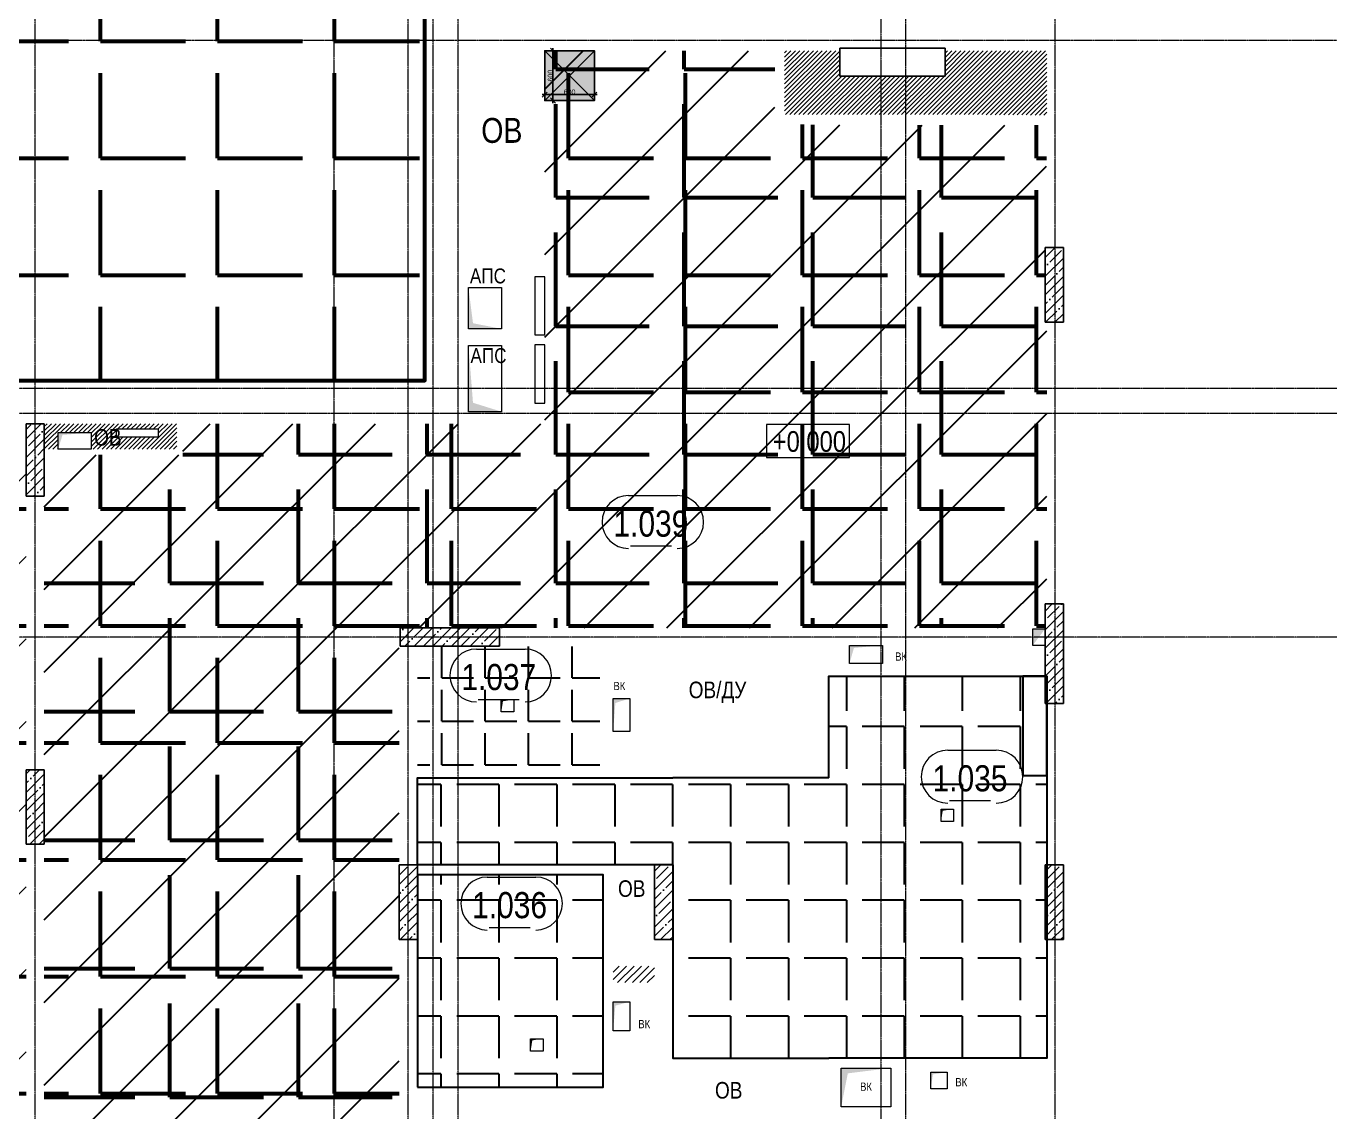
# Model space of a CAD drawing. Header units: millimetres. Extents: x -65509 to 912790, y 446 to 713294.
# Drawn here: x 7570 to 23295, y 46341 to 59445 of the extents above; entities that cross this region are included whole.
import ezdxf
from ezdxf.enums import TextEntityAlignment as Align

# ---------------------------------------------------------------- set-up
doc = ezdxf.new("R2010")
doc.units = ezdxf.units.MM
doc.linetypes.add('CENTER2', pattern=[28.575, 19.05, -3.175, 3.175, -3.175])
doc.linetypes.add('HIDDEN2', pattern=[4.7625, 3.175, -1.5875])
doc.layers.get('Defpoints').update_dxf_attribs({"color": 250})
doc.layers.add('1.1) Нал. пол 1 вып. классы в 1 блоке', color=5, linetype='Continuous')
doc.layers.add('7.2) ГИдрообзЭОМ СС', color=6, linetype='Continuous')
for name, color, linetype, lineweight in [('7.5) Плитка Тип 7.2                6 вып', 220, 'Continuous', 60), ('7.5) Плитка Тип 8.1 8.2 8.3     6 вып', 160, 'Continuous', 60), ('8.1) Нал. пол 8 вып.', 190, 'Continuous', 30), ('8.2) Линолеум 8 вып', 90, 'Continuous', 60), ('9.1) Линолеум 9  9.2 Инв', 3, 'Continuous', 60), ('_Оборудование СС', 250, 'Continuous', 25), ('АР1_6_потом', 250, 'Continuous', 25), ('АР_Area', 250, 'Continuous', 5), ('АР_Колонны', 250, 'Continuous', 30), ('АР_Отметка', 250, 'Continuous', 13), ('АР_Стены ЖБ', 250, 'Continuous', 35), ('АР_Стены кирпич', 250, 'Continuous', 20), ('АР_Штриховка', 250, 'Continuous', 0), ('ВК_Шахты', 250, 'Continuous', 9), ('ОВ_коллекторы', 250, 'Continuous', 25), ('ОВ_Отопление', 250, 'Continuous', 5), ('ОВ_Шахты', 250, 'Continuous', 5), ('РД_Оси_100', 250, 'Continuous', 0), ('СС_Отверстия', 250, 'Continuous', 9)]:
    doc.layers.add(name, color=color, linetype=linetype, lineweight=lineweight)
doc.styles.add('Arial0', font='arial.ttf')
doc.styles.add('Arial_Narrow_08', font='ARIALN.TTF', dxfattribs={"width": 0.8})
doc.styles.add('ISOCPEUR_I_4', font='isocpeui.ttf', dxfattribs={"width": 0.9, "height": 350})
doc.styles.add('style1', font='ARIALN.TTF')
doc.dimstyles.new('ISOCPEUR_2_0_Черный_1', dxfattribs={"dimscale": 304.8, "dimtxt": 199.196235, "dimasz": 0.328084, "dimexe": 0.164042, "dimexo": 0.328084, "dimgap": 0, "dimtad": 1, "dimdec": 0, "dimrnd": 5, "dimzin": 0, "dimdsep": 46, "dimtxsty": 'ISOCPEUR_I_4', "dimblk1": 'OBLIQUE', "dimblk2": 'OBLIQUE', "dimsah": 1, "dimcen": 0.09, "dimdle": 0.328084, "dimazin": 0, "dimtfac": 1, "dimtdec": 4, "dimtix": 1, "dimtmove": 0, "dimatfit": 3, "dimfxl": 1, "dimtvp": 1, "dimtolj": 1, "dimtzin": 0, "dimarcsym": 2})
pattern_1 = [(45, (-120, -9128.87), (-112.2532, 112.2532), []), (45, (-7.75, -9128.87), (-112.2532, 112.2532), [198.4375, -39.6875, 0, -39.6875])]
pattern_2 = [(180, (0, 0), (-9e-14, -698.5), [508, -190.5]), (270, (0, 0), (698.5, -1e-13), [508, -190.5])]
pattern_3 = [(0, (0, 0), (0, 1550.67), [1127.76, -422.91]), (90, (0, 0), (-1550.67, 9e-14), [1127.76, -422.91])]
pattern_4 = [(0, (0, 0), (0, 1410.97), [1026.16, -384.81]), (90, (0, 0), (-1410.97, 9e-14), [1026.16, -384.81])]

# ---------------------------------------------------------------- blocks, each defined once
blk = doc.blocks.new('Отметка_план')
at = {"color": 7}
blk.add_lwpolyline([(0, 0), (10, 0), (10, 4), (0, 4)], close=True, dxfattribs=at)
at = {"style": 'Arial_Narrow_08', "width": 0.8}
blk.add_attdef('OTMG', text='', height=2.5, dxfattribs=at).set_placement((9.06, 0.7), align=Align.RIGHT)
blk = doc.blocks.new('otv')
at = {"linetype": 'Continuous'}
blk.add_lwpolyline([(0, -1), (0, 0), (1, 0), (1, -1)], close=True, dxfattribs=at)
blk.add_solid([(0, -1), (0, 0), (0.135, -0.137), (1, 0)], dxfattribs=at)
blk = doc.blocks.new('otv_в_стене')
at = {"linetype": 'Continuous'}
blk.add_lwpolyline([(0, -1), (0, 0), (1, 0), (1, -1)], close=True, dxfattribs=at)
blk.add_solid([(0, -1), (0, 0), (0.5, -0.5), (1, 0)], dxfattribs=at)
blk = doc.blocks.new('*U23')
at = {"ltscale": 100, "true_color": 0xffffff}
h = blk.add_hatch(color=7, dxfattribs=at)
h.paths.add_polyline_path([(-300, 300), (-300, -300), (0, 0)])
h.paths.add_polyline_path([(0, 0), (300, 300), (-300, 300)])
h.paths.add_polyline_path([(300, 300), (0, 0), (300, -300)])
h.paths.add_polyline_path([(300, -300), (0, 0), (-300, -300)])
at = {"ltscale": 100}
blk.add_lwpolyline([(-300, 300), (300, 300), (300, -300), (-300, -300), (-300, 300), (300, -300), (300, 300), (-300, -300)], dxfattribs=at)
blk = doc.blocks.new('_Oblique')
at = {"color": 0, "linetype": 'ByBlock', "lineweight": -2}
blk.add_line((-0.5, -0.5), (0.5, 0.5), dxfattribs=at)
blk = doc.blocks.new('*D25')
at = {"layer": '_Оборудование СС', "color": 0, "lineweight": -2, "transparency": 16777216}
for p, q in [((-230953, 47389), (-231614, 47389)), ((-231584, 47360), (-231584, 47359)), ((-230984, 47461), (-230984, 47359))]:
    blk.add_line(p, q, dxfattribs=at)
at = {"layer": 'Defpoints', "color": 0, "transparency": 16777216}
for p in [(-230984, 47522), (-231584, 47421), (-231584, 47389)]:
    blk.add_point(p, dxfattribs=at)
at = {"layer": '_Оборудование СС', "color": 0, "lineweight": -2, "transparency": 16777216, "xscale": 60.96000000000001, "yscale": 60.96000000000001, "zscale": 60.96000000000001, "rotation": 180}
blk.add_blockref('_Oblique', (-231584, 47389), dxfattribs=at)
at = {"layer": '_Оборудование СС', "color": 0, "lineweight": -2, "transparency": 16777216, "xscale": 60.96000000000001, "yscale": 60.96000000000001, "zscale": 60.96000000000001}
blk.add_blockref('_Oblique', (-230984, 47389), dxfattribs=at)
at = {"layer": '_Оборудование СС', "color": 0, "transparency": 16777216, "insert": (-231284, 47420), "char_height": 61, "attachment_point": 5, "style": 'Arial0'}
blk.add_mtext('\\A1;600', dxfattribs=at)
blk = doc.blocks.new('*D26')
at = {"layer": '_Оборудование СС', "color": 0, "lineweight": -2, "transparency": 16777216}
for p, q in [((-231485, 47948), (-231485, 47287)), ((-231480, 47918), (-231454, 47918)), ((-231523, 47318), (-231454, 47318))]:
    blk.add_line(p, q, dxfattribs=at)
at = {"layer": 'Defpoints', "color": 0, "transparency": 16777216}
for p in [(-231541, 47918), (-231584, 47318), (-231485, 47318)]:
    blk.add_point(p, dxfattribs=at)
at = {"layer": '_Оборудование СС', "color": 0, "lineweight": -2, "transparency": 16777216, "xscale": 60.96000000000001, "yscale": 60.96000000000001, "zscale": 60.96000000000001}
for p, rotation in [((-231485, 47918), 90), ((-231485, 47318), 270)]:
    blk.add_blockref('_Oblique', p, dxfattribs=dict(at, rotation=rotation))
at = {"layer": '_Оборудование СС', "color": 0, "transparency": 16777216, "insert": (-231516, 47618), "char_height": 61, "attachment_point": 5, "rotation": 90, "style": 'Arial0'}
blk.add_mtext('\\A1;600', dxfattribs=at)
blk = doc.blocks.new('оси_рен')
at = {"layer": 'РД_Оси_100', "color": 251, "linetype": 'CENTER2', "true_color": 0x636466}
for p, q in [((1215752.916, 135558.25), (1215752.916, 223268.25)), ((1225207.916, 183613.25), (1189697.958, 183613.25))]:
    blk.add_line(p, q, dxfattribs=at)
for points in [[(1203452.916, 135558.25), (1203452.916, 223268.25)], [(1207052.916, 223268.25), (1207052.916, 135558.25)], [(1207952.916, 135558.25), (1207952.916, 223268.25)], [(1208252.916, 135558.25), (1208252.916, 223268.25)], [(1208552.916, 135558.25), (1208552.916, 223268.25)], [(1213652.916, 223268.25), (1213652.916, 135558.25)], [(1213952.916, 135558.25), (1213952.916, 223268.25)], [(1241712.916, 190813.25), (1190197.958, 190813.25), (1189697.958, 190663.25)], [(1225207.916, 186613.25), (1190197.958, 186613.25), (1189697.958, 186763.25)], [(1225207.916, 186313.25), (1190197.958, 186313.25), (1189697.958, 186163.25)]]:
    blk.add_lwpolyline(points, dxfattribs=at)
blk = doc.blocks.new('MOK-МаркаПом_овал_ареал')
for p, q in [((-2.99, 3.76), (3.52, 3.76)), ((-2.75, -3), (2.75, -3))]:
    blk.add_line(p, q)
for centre, radius, start, end in [((-2.99, 0.21), 3.55, 90, 270), ((3.52, 0.21), 3.55, 270, 90), ((-7.41, 0), 7.16, 0, 0.001)]:
    blk.add_arc(centre, radius, start, end)
at = {"color": 0, "style": 'style1'}
blk.add_attdef('АР-ПОМЕЩЕНИЕ:НОМЕР', text='', height=3, dxfattribs=at).set_placement((0.26, 0), align=Align.MIDDLE)
blk = doc.blocks.new('0589ш')
at = {"layer": '_Оборудование СС', "color": 5}
blk.add_blockref('*U23', (-231283.8, 47617.8), dxfattribs=at)
dim = blk.add_linear_dim(base=(-231484.8, 47317.8), p1=(-231540.7, 47917.8), p2=(-231583.8, 47317.8), angle=90, dimstyle='ISOCPEUR_2_0_Черный_1', override={"dimtxt": 0.2, "dimasz": 0.2, "dimexe": 0.1, "dimexo": 0.2, "dimpost": '<>', "dimtxsty": 'Arial0', "dimdle": 0.1, "dimfxl": 6000}, dxfattribs=at)
dim.commit()
dim.dimension.update_dxf_attribs({"geometry": '*D26', "text_midpoint": (-231516, 47617.8)})
dim = blk.add_linear_dim(base=(-231583.8, 47389.2), p1=(-230983.8, 47521.5), p2=(-231583.8, 47420.6), dimstyle='ISOCPEUR_2_0_Черный_1', override={"dimtxt": 0.2, "dimasz": 0.2, "dimexe": 0.1, "dimexo": 0.2, "dimpost": '<>', "dimtxsty": 'Arial0', "dimdle": 0.1, "dimfxl": 6000}, dxfattribs=at)
dim.commit()
dim.dimension.update_dxf_attribs({"geometry": '*D25', "text_midpoint": (-231283.8, 47420.3)})

msp = doc.modelspace()

# ---------------------------------------------------------------- hatches: boundary and pattern name
at = {"layer": '1.1) Нал. пол 1 вып. классы в 1 блоке'}
h = msp.add_hatch(dxfattribs=at)
h.set_pattern_fill('ANSI31', color=256, scale=222)
h.set_pattern_definition([(45, (-1580685.86, 128462.9), (-498.4042, 498.4042), [])])
h.paths.add_polyline_path([(7570, 49571.13), (7570, 50471.13), (7570, 50871.13), (7570, 53771.13), (7570, 54276.13), (7349.738, 54276.13), (7349.738, 54646.13), (0, 54646.13), (0, 53771.13), (-20, 52571.13), (-20, 51671.13), (-20, 50471.13), (0, 50471.13), (0, 49571.13), (-20, 46271.13), (-20, 46071.13), (0, 46071.13), (0, 44871.13), (-20, 44471.13), (-20, 43271.13), (-20, 42371.13), (-20, 41171.13), (0, 41171.13), (0, 40271.13), (-20, 36971.13), (-20, 36771.13), (0, 36771.13), (0, 36271.13), (150, 36271.13), (7570, 36271.13), (7570, 36771.13), (7570, 40271.13), (7570, 41171.13), (7570, 41668.377), (7570, 44625.911), (7350, 44625.911), (7350, 45476.13), (7570, 45476.13), (7570, 46071.13)])
at = {"layer": '7.2) ГИдрообзЭОМ СС'}
h = msp.add_hatch(dxfattribs=at)
h.set_pattern_fill('ANSI31', color=256, scale=12)
h.paths.add_polyline_path([(17880, 58841.542), (17385.577, 58841.542), (17385.577, 59146.13), (16718.382, 59146.13), (16718.382, 58377.841), (17880, 58377.841)])
h.paths.add_polyline_path([(18180, 58841.542), (17880, 58841.542), (17880, 58377.841), (18180, 58377.841)])
h.paths.add_polyline_path([(19880, 59146.13), (18652.732, 59146.13), (18652.732, 58841.542), (18180, 58841.542), (18180, 58377.841), (18798.382, 58377.841), (19880, 58370.175)])
h.paths.add_polyline_path([(9390, 54646.13), (7790, 54646.13), (7790, 54339.197), (7955.666, 54339.197), (7955.666, 54539.197), (8355.666, 54539.197), (8355.666, 54339.197), (9390, 54339.197)])
h.paths.add_polyline_path([(8661.965, 54583.661), (9161.965, 54583.661), (9161.965, 54483.661), (8661.965, 54483.661)], flags=16)
h.paths.add_polyline_path([(8212.281, 30864.002), (8112.281, 30864.002), (8112.281, 31664.002), (7790, 31664.002), (7790, 30971.13), (7790, 30391.13), (8212.281, 30391.13)])
h.paths.add_polyline_path([(11670, 28851.13), (12070, 28851.13), (12070, 28871.13), (12070, 28931.13), (11270.001, 28931.131), (11270.001, 28701.13), (11270, 28001.13), (11270, 27871.13), (12070, 27871.129), (12070, 28051.13), (11670, 28051.13)])
at = {"layer": '7.5) Плитка Тип 7.2                6 вып', "lineweight": 30}
h = msp.add_hatch(dxfattribs=at)
h.set_pattern_fill('ANGLE', color=256, scale=100, angle=180)
h.set_pattern_definition(pattern_2)
h.paths.add_polyline_path([(19880, 50401.13), (19592.5, 50401.13), (19592.5, 51601.13), (17250, 51601.13), (17250, 50371.13), (15370, 50371.13), (12290, 50371.13), (12290, 49321.13), (15370, 49321.13), (15370, 46991.13), (17250, 46991.13), (19880, 46991.13)])
h = msp.add_hatch(dxfattribs=at)
h.set_pattern_fill('ANGLE', color=256, scale=100, angle=180)
h.set_pattern_definition(pattern_2)
h.paths.add_polyline_path([(14530, 49201.13), (12290, 49201.13), (12290, 46641.13), (14530, 46641.13)])
at = {"layer": '7.5) Плитка Тип 8.1 8.2 8.3     6 вып', "lineweight": 30}
h = msp.add_hatch(dxfattribs=at)
h.set_pattern_fill('ANGLE', color=5, scale=75)
h.set_pattern_definition([(0, (10, -316181.94), (0, 523.875), [381, -142.875]), (90, (10, -316181.94), (-523.875, 3e-14), [381, -142.875])])
h.paths.add_polyline_path([(12290, 50498.669), (14490, 50498.669), (14490, 51958.669), (12290, 51958.669)])
at = {"layer": '8.1) Нал. пол 8 вып.'}
h = msp.add_hatch(dxfattribs=at)
h.set_pattern_fill('ANSI31', color=256, scale=222)
h.paths.add_polyline_path([(12070, 50341.13), (12070, 50641.13), (12070, 51591.13), (12070, 51961.13), (12080, 52181.13), (13280, 52181.13), (19860, 52181.13), (19860, 52471.13), (19880, 52571.13), (19880, 55871.13), (19860, 55871.13), (19860, 56771.13), (19880, 57971.13), (19880, 58250.141), (17684.75, 58250.141), (16598.382, 58257.841), (16598.382, 59146.13), (16200, 59146.13), (14200, 59146.13), (14155, 59146.13), (13825, 59146.13), (13825, 56417.13), (13825, 55717.13), (13825, 55596.13), (13825, 54896.13), (13825, 54646.13), (12905, 54646.13), (10614.302, 54646.13), (9514.302, 54646.13), (9460, 54646.13), (9460, 54269.197), (7790, 54269.197), (7790, 53771.13), (7790, 50871.13), (7790, 50446.13), (7790, 49571.13), (7790, 46071.13), (7790, 44871.13), (7790, 44571.13), (7790, 41671.13), (7790, 41171.13), (7790, 40271.13), (7790, 36771.13), (7790, 35571.13), (7790, 35271.13), (7790, 32371.13), (7790, 31871.13), (7790, 31764.002), (8312.281, 31764.002), (8312.281, 30391.105), (8310, 29771.13), (8850, 29771.13), (10850, 29771.13), (10863.692, 29771.13), (11550, 29771.13), (11550, 30391.13), (12070, 30391.13), (12070, 31071.13), (12070, 32871.13), (12070, 33171.13), (12070, 34371.13), (12070, 34671.13), (12070, 37571.13), (12070, 38171.13), (12070, 39071.13), (12070, 39711.13), (11680, 39711.13), (11680, 39711.13), (11560, 39711.13), (11560, 39831.13), (11560, 39910.988), (11560, 40610.988), (11560, 40801.13), (11560, 40860.988), (11560, 41560.988), (11560, 41771.13), (11560, 41810.988), (11560, 42510.988), (11560, 42741.13), (12070, 42741.13), (12070, 43521.13), (12070, 44471.13), (12070, 45071.13), (12070, 46021.13), (12070, 47321.13), (12070, 48421.13), (12070, 49321.13), (12070, 49391.13)])
at = {"layer": '8.2) Линолеум 8 вып'}
h = msp.add_hatch(dxfattribs=at)
h.set_pattern_fill('ANGLE', color=256, scale=222)
h.set_pattern_definition(pattern_3)
h.paths.add_polyline_path([(12070, 50341.13), (12070, 50641.13), (12070, 51591.13), (12070, 51961.13), (12080, 52181.13), (13280, 52181.13), (19860, 52181.13), (19860, 52471.13), (19880, 52571.13), (19880, 55871.13), (19860, 55871.13), (19860, 56771.13), (19880, 57971.13), (19880, 58250.141), (17684.75, 58250.141), (16598.382, 58257.841), (16598.382, 59146.13), (16200, 59146.13), (14200, 59146.13), (14155, 59146.13), (13825, 59146.13), (13825, 56417.13), (13825, 55717.13), (13825, 55596.13), (13825, 54896.13), (13825, 54646.13), (12905, 54646.13), (10614.302, 54646.13), (9514.302, 54646.13), (9460, 54646.13), (9460, 54269.197), (7790, 54269.197), (7790, 53771.13), (7790, 50871.13), (7790, 50446.13), (7790, 49571.13), (7790, 46071.13), (7790, 44871.13), (7790, 44571.13), (7790, 41671.13), (7790, 41171.13), (7790, 40271.13), (7790, 36771.13), (7790, 35571.13), (7790, 35271.13), (7790, 32371.13), (7790, 31871.13), (7790, 31764.002), (8312.281, 31764.002), (8312.281, 30391.105), (8310, 29771.13), (8850, 29771.13), (10850, 29771.13), (10863.692, 29771.13), (11550, 29771.13), (11550, 30391.13), (12070, 30391.13), (12070, 31071.13), (12070, 32871.13), (12070, 33171.13), (12070, 34371.13), (12070, 34671.13), (12070, 37571.13), (12070, 38171.13), (12070, 39071.13), (12070, 39711.13), (11680, 39711.13), (11680, 39711.13), (11560, 39711.13), (11560, 39831.13), (11560, 39910.988), (11560, 40610.988), (11560, 40801.13), (11560, 40860.988), (11560, 41560.988), (11560, 41771.13), (11560, 41810.988), (11560, 42510.988), (11560, 42741.13), (12070, 42741.13), (12070, 43521.13), (12070, 44471.13), (12070, 45071.13), (12070, 46021.13), (12070, 47321.13), (12070, 48421.13), (12070, 49321.13), (12070, 49391.13)])
h = msp.add_hatch(dxfattribs=at)
h.set_pattern_fill('ANGLE', color=256, scale=222)
h.set_pattern_definition(pattern_3)
h.paths.add_polyline_path([(7570, 49571.13), (7570, 50471.13), (7570, 50871.13), (7570, 53771.13), (7570, 54276.13), (7349.738, 54276.13), (7349.738, 54646.13), (0, 54646.13), (0, 53771.13), (-20, 52571.13), (-20, 51671.13), (-20, 50471.13), (0, 50471.13), (0, 49571.13), (-20, 46271.13), (-20, 46071.13), (0, 46071.13), (0, 44871.13), (-20, 44471.13), (-20, 43271.13), (-20, 42371.13), (-20, 41171.13), (0, 41171.13), (0, 40271.13), (-20, 36971.13), (-20, 36771.13), (0, 36771.13), (0, 36271.13), (150, 36271.13), (7570, 36271.13), (7570, 36771.13), (7570, 40271.13), (7570, 41171.13), (7570, 41668.377), (7570, 44625.911), (7350, 44625.911), (7350, 45476.13), (7570, 45476.13), (7570, 46071.13)])
at = {"layer": '9.1) Линолеум 9  9.2 Инв'}
h = msp.add_hatch(dxfattribs=at)
h.set_pattern_fill('ANGLE', color=256, scale=202)
h.set_pattern_definition(pattern_4)
h.paths.add_polyline_path([(12380, 72871.13), (12280, 72871.13), (12280, 72951.13), (11530, 72951.13), (10430, 72951.13), (9480, 72951.13), (6380, 72951.13), (6380, 72871.13), (5980, 72871.13), (5980, 72951.13), (280, 72951.13), (280, 72821.13), (-20, 72821.13), (-20, 67321.13), (280, 67321.13), (280, 66821.13), (-20, 66821.13), (-20, 61321.13), (280, 61321.13), (280, 60821.13), (-20, 60821.13), (-20, 55166.13), (12380, 55166.13), (12380, 60871.13), (12280, 60871.13), (12280, 61271.13), (12380, 61271.13), (12380, 66871.13), (12280, 66871.13), (12280, 67271.13), (12380, 67271.13)])
h = msp.add_hatch(dxfattribs=at)
h.set_pattern_fill('ANGLE', color=256, scale=202)
h.set_pattern_definition(pattern_4)
h.paths.add_polyline_path([(12070, 50341.13), (12070, 50641.13), (12070, 51591.13), (12070, 51961.13), (12080, 52181.13), (13280, 52181.13), (19860, 52181.13), (19860, 52471.13), (19880, 52571.13), (19880, 55871.13), (19860, 55871.13), (19860, 56771.13), (19880, 57971.13), (19880, 58250.141), (17684.75, 58250.141), (16598.382, 58257.841), (16598.382, 59146.13), (16200, 59146.13), (14200, 59146.13), (14155, 59146.13), (13825, 59146.13), (13825, 56417.13), (13825, 55717.13), (13825, 55596.13), (13825, 54896.13), (13825, 54646.13), (12905, 54646.13), (10614.302, 54646.13), (9514.302, 54646.13), (9460, 54646.13), (9460, 54269.197), (7790, 54269.197), (7790, 53771.13), (7790, 50871.13), (7790, 50446.13), (7790, 49571.13), (7790, 46071.13), (7790, 44871.13), (7790, 44571.13), (7790, 41671.13), (7790, 41171.13), (7790, 40271.13), (7790, 36771.13), (7790, 35571.13), (7790, 35271.13), (7790, 32371.13), (7790, 31871.13), (7790, 31764.002), (8312.281, 31764.002), (8312.281, 30391.105), (8310, 29771.13), (8850, 29771.13), (10850, 29771.13), (10863.692, 29771.13), (11550, 29771.13), (11550, 30391.13), (12070, 30391.13), (12070, 31071.13), (12070, 32871.13), (12070, 33171.13), (12070, 34371.13), (12070, 34671.13), (12070, 37571.13), (12070, 38171.13), (12070, 39071.13), (12070, 39711.13), (11680, 39711.13), (11680, 39711.13), (11560, 39711.13), (11560, 39831.13), (11560, 39910.988), (11560, 40610.988), (11560, 40801.13), (11560, 40860.988), (11560, 41560.988), (11560, 41771.13), (11560, 41810.988), (11560, 42510.988), (11560, 42741.13), (12070, 42741.13), (12070, 43521.13), (12070, 44471.13), (12070, 45071.13), (12070, 46021.13), (12070, 47321.13), (12070, 48421.13), (12070, 49321.13), (12070, 49391.13)])
h = msp.add_hatch(dxfattribs=at)
h.set_pattern_fill('ANGLE', color=256, scale=202)
h.set_pattern_definition(pattern_4)
h.paths.add_polyline_path([(7570, 49571.13), (7570, 50471.13), (7570, 50871.13), (7570, 53771.13), (7570, 54276.13), (7349.738, 54276.13), (7349.738, 54646.13), (0, 54646.13), (0, 53771.13), (-20, 52571.13), (-20, 51671.13), (-20, 50471.13), (0, 50471.13), (0, 49571.13), (-20, 46271.13), (-20, 46071.13), (0, 46071.13), (0, 44871.13), (-20, 44471.13), (-20, 43271.13), (-20, 42371.13), (-20, 41171.13), (0, 41171.13), (0, 40271.13), (-20, 36971.13), (-20, 36771.13), (0, 36771.13), (0, 36271.13), (150, 36271.13), (7570, 36271.13), (7570, 36771.13), (7570, 40271.13), (7570, 41171.13), (7570, 41668.377), (7570, 44625.911), (7350, 44625.911), (7350, 45476.13), (7570, 45476.13), (7570, 46071.13)])
at = {"layer": 'АР1_6_потом', "lineweight": 0, "true_color": 0x000000}
h = msp.add_hatch(dxfattribs=at)
h.set_pattern_fill('ANSI31', color=18, scale=20)
h.set_pattern_definition([(45, (-120, -9128.87), (-44.90128, 44.90128), [])])
h.paths.add_polyline_path([(15150.284, 48101.363), (14650.262, 48101.363), (14649.696, 47901.13), (15149.718, 47901.13)])
at = {"layer": 'АР_Штриховка', "linetype": 'Continuous', "lineweight": 25}
h = msp.add_hatch(dxfattribs=at)
h.set_pattern_fill('ANSI35', color=256, scale=25, style=0)
h.set_pattern_definition(pattern_1)
h.paths.add_polyline_path([(19860, 55871.13), (20080, 55871.13), (20080, 56771.13), (19860, 56771.13)], flags=0)
h = msp.add_hatch(dxfattribs=at)
h.set_pattern_fill('ANSI35', color=256, scale=25, style=0)
h.set_pattern_definition(pattern_1)
h.paths.add_polyline_path([(7570, 53771.13), (7790, 53771.13), (7790, 54646.13), (7570, 54646.13)], flags=0)
h = msp.add_hatch(dxfattribs=at)
h.set_pattern_fill('ANSI35', color=256, scale=25, style=0)
h.set_pattern_definition([(45, (-120, -9128.87), (-112.2532, 112.2532), []), (45, (-7.75, -9128.87), (-112.2532, 112.2532), [198.4375, -39.6875, 0, -39.6875])])
h.paths.add_polyline_path([(20080, 52471.13), (19860, 52471.13), (19860, 51271.13), (20080, 51271.13)], flags=0)
h = msp.add_hatch(dxfattribs=at)
h.set_pattern_fill('ANSI35', color=256, scale=25, style=0)
h.set_pattern_definition([(45, (-120, -9128.87), (-112.2532, 112.2532), []), (45, (-7.75, -9128.87), (-112.2532, 112.2532), [198.4375, -39.6875, 0, -39.6875])])
h.paths.add_polyline_path([(13280, 51961.13), (13280, 52181.13), (12080, 52181.13), (12080, 51961.13)], flags=0)
h = msp.add_hatch(dxfattribs=at)
h.set_pattern_fill('ANSI35', color=256, scale=25, style=0)
h.set_pattern_definition(pattern_1)
h.paths.add_polyline_path([(7570, 49571.13), (7790, 49571.13), (7790, 50471.13), (7570, 50471.13)], flags=0)
h = msp.add_hatch(dxfattribs=at)
h.set_pattern_fill('ANSI35', color=256, scale=25, style=0)
h.set_pattern_definition(pattern_1)
h.paths.add_polyline_path([(12070, 48421.13), (12290, 48421.13), (12290, 49321.13), (12070, 49321.13)], flags=0)
h = msp.add_hatch(dxfattribs=at)
h.set_pattern_fill('ANSI35', color=256, scale=25, style=0)
h.set_pattern_definition(pattern_1)
h.paths.add_polyline_path([(15150.001, 48421.13), (15370.001, 48421.13), (15370.001, 49321.13), (15150.001, 49321.13)], flags=0)
h = msp.add_hatch(dxfattribs=at)
h.set_pattern_fill('ANSI35', color=256, scale=25, style=0)
h.set_pattern_definition(pattern_1)
h.paths.add_polyline_path([(19860, 48421.13), (20080, 48421.13), (20080, 49321.13), (19860, 49321.13)], flags=0)

# ---------------------------------------------------------------- linework, layer by layer
at = {"layer": '7.2) ГИдрообзЭОМ СС'}
msp.add_lwpolyline([(18652.732, 59177.841), (17385.577, 59177.841), (17385.577, 58841.542), (18652.732, 58841.542)], close=True, dxfattribs=at)
at = {"layer": '7.5) Плитка Тип 7.2                6 вып', "lineweight": 30}
for points in [[(17250, 50371.13), (17250, 51601.13), (19880, 51601.13), (19880, 46991.13), (17250, 46991.13)], [(15370.001, 49321.13), (12290, 49321.13), (12290, 50371.13), (15370.001, 50371.13)], [(17250, 50371.13), (15370, 50371.13)], [(15370, 49321.13), (15370, 46991.13), (17250, 46991.13)]]:
    msp.add_lwpolyline(points, dxfattribs=at)
for points in [[(19592.5, 50401.13), (19880, 50401.13), (19880, 51601.13), (19592.5, 51601.13)], [(12290, 46641.13), (14530, 46641.13), (14530, 49201.13), (12290, 49201.13)]]:
    msp.add_lwpolyline(points, close=True, dxfattribs=at)
at = {"layer": '9.1) Линолеум 9  9.2 Инв'}
msp.add_lwpolyline([(12380, 79271.13), (-20, 79271.13), (-20, 55166.13), (12380, 55166.13)], close=True, dxfattribs=at)
at = {"layer": 'АР_Колонны', "linetype": 'HIDDEN2', "lineweight": 25}
for p, q in [((19860, 56771.13), (20080, 56771.13)), ((19860, 55871.13), (19860, 56771.13)), ((20080, 56771.13), (20080, 55871.13)), ((20080, 55871.13), (19860, 55871.13)), ((7570, 54646.13), (7790, 54646.13)), ((7570, 53771.13), (7570, 54646.13)), ((7790, 54646.13), (7790, 53771.13)), ((7790, 53771.13), (7570, 53771.13)), ((19860, 52471.13), (20080, 52471.13)), ((19860, 51271.13), (19860, 52471.13)), ((20080, 52471.13), (20080, 51271.13)), ((12080, 52181.13), (13280, 52181.13)), ((12080, 51961.13), (12080, 52181.13)), ((13280, 52181.13), (13280, 51961.13)), ((13280, 51961.13), (12080, 51961.13)), ((20080, 51271.13), (19860, 51271.13)), ((7570, 50471.13), (7790, 50471.13)), ((7570, 49571.13), (7570, 50471.13)), ((7790, 50471.13), (7790, 49571.13)), ((7790, 49571.13), (7570, 49571.13)), ((12070, 49321.13), (12290, 49321.13)), ((12070, 48421.13), (12070, 49321.13)), ((12290, 49321.13), (12290, 48421.13)), ((15150.001, 49321.13), (15370.001, 49321.13)), ((15150.001, 48421.13), (15150.001, 49321.13)), ((15370.001, 49321.13), (15370.001, 48421.13)), ((19860, 49321.13), (20080, 49321.13)), ((19860, 48421.13), (19860, 49321.13)), ((20080, 49321.13), (20080, 48421.13)), ((12290, 48421.13), (12070, 48421.13)), ((15370.001, 48421.13), (15150.001, 48421.13)), ((20080, 48421.13), (19860, 48421.13))]:
    msp.add_line(p, q, dxfattribs=at)
at = {"layer": 'АР_Колонны', "linetype": 'Continuous', "lineweight": 25}
for p, q in [((20080, 56771.13), (19860, 56771.13)), ((19860, 56771.13), (19860, 55871.13)), ((20080, 55871.13), (20080, 56771.13)), ((19860, 55871.13), (20080, 55871.13)), ((7790, 54646.13), (7570, 54646.13)), ((7570, 54646.13), (7570, 53771.13)), ((7790, 53771.13), (7790, 54646.13)), ((7570, 53771.13), (7790, 53771.13)), ((19860, 52471.13), (19860, 51271.13)), ((20080, 52471.13), (19860, 52471.13)), ((20080, 51271.13), (20080, 52471.13)), ((12080, 52181.13), (12080, 51961.13)), ((13280, 52181.13), (12080, 52181.13)), ((13280, 51961.13), (13280, 52181.13)), ((12080, 51961.13), (13280, 51961.13)), ((19860, 51271.13), (20080, 51271.13)), ((7790, 50471.13), (7570, 50471.13)), ((7570, 50471.13), (7570, 49571.13)), ((7790, 49571.13), (7790, 50471.13)), ((7570, 49571.13), (7790, 49571.13)), ((12290, 49321.13), (12070, 49321.13)), ((12070, 49321.13), (12070, 48421.13)), ((12290, 48421.13), (12290, 49321.13)), ((15370.001, 49321.13), (15150.001, 49321.13)), ((15150.001, 49321.13), (15150.001, 48421.13)), ((15370.001, 48421.13), (15370.001, 49321.13)), ((20080, 49321.13), (19860, 49321.13)), ((19860, 49321.13), (19860, 48421.13)), ((20080, 48421.13), (20080, 49321.13)), ((12070, 48421.13), (12290, 48421.13)), ((15150.001, 48421.13), (15370.001, 48421.13)), ((19860, 48421.13), (20080, 48421.13))]:
    msp.add_line(p, q, dxfattribs=at)
at = {"layer": 'АР_Стены ЖБ', "linetype": 'Continuous', "lineweight": 25}
for p, q in [((20080, 56771.13), (19860, 56771.13)), ((19860, 56771.13), (19860, 55871.13)), ((20080, 55871.13), (20080, 56771.13)), ((19860, 55871.13), (20080, 55871.13)), ((7790, 54646.13), (7570, 54646.13)), ((7570, 54646.13), (7570, 53771.13)), ((7790, 53771.13), (7790, 54646.13)), ((7570, 53771.13), (7790, 53771.13)), ((20080, 52471.13), (19860, 52471.13)), ((19860, 52471.13), (19860, 51271.13)), ((20080, 51271.13), (20080, 52471.13)), ((13280, 52181.13), (12080, 52181.13)), ((12080, 52181.13), (12080, 51961.13)), ((13280, 51961.13), (13280, 52181.13)), ((12080, 51961.13), (13280, 51961.13)), ((19860, 51271.13), (20080, 51271.13)), ((7790, 50471.13), (7570, 50471.13)), ((7570, 50471.13), (7570, 49571.13)), ((7790, 49571.13), (7790, 50471.13)), ((7570, 49571.13), (7790, 49571.13)), ((12290, 49321.13), (12070, 49321.13)), ((12070, 49321.13), (12070, 48421.13)), ((12290, 48421.13), (12290, 49321.13)), ((15370.001, 49321.13), (15150.001, 49321.13)), ((15150.001, 49321.13), (15150.001, 48421.13)), ((15370.001, 48421.13), (15370.001, 49321.13)), ((20080, 49321.13), (19860, 49321.13)), ((19860, 49321.13), (19860, 48421.13)), ((20080, 48421.13), (20080, 49321.13)), ((12070, 48421.13), (12290, 48421.13)), ((15150.001, 48421.13), (15370.001, 48421.13)), ((19860, 48421.13), (20080, 48421.13))]:
    msp.add_line(p, q, dxfattribs=at)
at = {"layer": 'АР_Стены кирпич', "color": 18, "lineweight": 0, "true_color": 0x000000}
for points in [[(13825, 56417.13), (13705, 56417.13), (13705, 55717.13), (13825, 55717.13)], [(13825, 55596.13), (13705, 55596.13), (13705, 54896.13), (13825, 54896.13)]]:
    msp.add_lwpolyline(points, close=True, dxfattribs=at)
at = {"layer": 'ОВ_коллекторы', "color": 18, "lineweight": 0, "true_color": 0x000000}
msp.add_lwpolyline([(8661.965, 54583.661), (9161.965, 54583.661), (9161.965, 54483.661), (8661.965, 54483.661)], close=True, dxfattribs=at)

# ---------------------------------------------------------------- block references
msp.add_blockref('оси_рен', (-1195772.915, -131542.119))
at = {"layer": '_Оборудование СС', "color": 18, "true_color": 0x000000}
msp.add_blockref('0589ш', (245408.775, 11228.299), dxfattribs=at)
at = {"layer": 'АР_Area', "color": 18, "linetype": 'Continuous', "lineweight": 5, "true_color": 0x000000}
ref = msp.add_blockref('MOK-МаркаПом_овал_ареал', (15105.626, 53440.951), dxfattribs=dict(at, xscale=90, yscale=90, zscale=80))
ref.add_attrib('АР-ПОМЕЩЕНИЕ:НОМЕР', '1.039', dxfattribs={"layer": '0', "color": 0, "height": 315, "style": 'style1'}).set_placement((15105.626, 53440.951), align=Align.MIDDLE)
ref = msp.add_blockref('MOK-МаркаПом_овал_ареал', (13270.85, 51589.039), dxfattribs=dict(at, xscale=90, yscale=90, zscale=80))
ref.add_attrib('АР-ПОМЕЩЕНИЕ:НОМЕР', '1.037', dxfattribs={"layer": '0', "color": 0, "height": 315, "style": 'style1'}).set_placement((13270.85, 51589.039), align=Align.MIDDLE)
ref = msp.add_blockref('MOK-МаркаПом_овал_ареал', (18954.262, 50367.476), dxfattribs=dict(at, xscale=90, yscale=90, zscale=80))
ref.add_attrib('АР-ПОМЕЩЕНИЕ:НОМЕР', '1.035', dxfattribs={"layer": '0', "color": 0, "height": 315, "style": 'style1'}).set_placement((18954.262, 50367.476), align=Align.MIDDLE)
ref = msp.add_blockref('MOK-МаркаПом_овал_ареал', (13401.741, 48836.919), dxfattribs=dict(at, xscale=90, yscale=90, zscale=80))
ref.add_attrib('АР-ПОМЕЩЕНИЕ:НОМЕР', '1.036', dxfattribs={"layer": '0', "color": 0, "height": 315, "style": 'style1'}).set_placement((13401.741, 48836.919), align=Align.MIDDLE)
at = {"layer": 'АР_Отметка', "color": 18, "true_color": 0x000000}
ref = msp.add_blockref('Отметка_план', (16501.238, 54236.936), dxfattribs=dict(at, xscale=100, yscale=100, zscale=100))
ref.add_attrib('OTMG', '+0.000', dxfattribs={"layer": '0', "color": 0, "height": 250, "style": 'style1'}).set_placement((17458.656, 54556.753), align=Align.TOP_RIGHT)
at = {"layer": 'ВК_Шахты', "color": 18, "true_color": 0x000000}
for p, xscale, yscale in [((17500.151, 51971.13, -133.85), 400, 220), ((13301.246, 51317.749), 150, 150), ((18605, 49996.13), 150, 150), ((13655, 47225.257), 150, 150), ((18480, 46821.714), 200, 200)]:
    msp.add_blockref('otv', p, dxfattribs=dict(at, xscale=xscale, yscale=yscale))
for p, xscale, yscale, zscale in [((14650, 51330.912), 200, 400, 300), ((14650.001, 47671.208, -267.7), 200, 350, 300), ((17400, 46871.13), 600, 470, 400)]:
    msp.add_blockref('otv', p, dxfattribs=dict(at, xscale=xscale, yscale=yscale, zscale=zscale))
at = {"layer": 'ОВ_Отопление', "color": 18, "true_color": 0x000000, "yscale": 200}
for name, p, xscale in [('otv', (7955.666, 54539.197), 400), ('otv_в_стене', (19710, 52171.13), 150)]:
    msp.add_blockref(name, p, dxfattribs=dict(at, xscale=xscale))
at = {"layer": 'СС_Отверстия', "color": 18, "true_color": 0x000000, "yscale": 400.0000000000002, "rotation": 90}
for p, xscale in [((12905, 55791.13), 500.0000000000001), ((12905, 54791.13), 800.0000000000003)]:
    msp.add_blockref('otv', p, dxfattribs=dict(at, xscale=xscale))

# ---------------------------------------------------------------- texts
at = {"layer": 'ВК_Шахты', "color": 18, "true_color": 0x000000, "char_height": 100, "attachment_point": 5, "style": 'style1'}
for insert, width in [((18122.315, 51836.13), 454.32858), ((14725, 51481.13), 250), ((15025, 47401.13), 250), ((18849.159, 46700.048), 200), ((17699.94, 46646.13), 600)]:
    msp.add_mtext('ВК', dxfattribs=dict(at, insert=insert, width=width))
at = {"layer": 'ОВ_Отопление', "color": 18, "true_color": 0x000000, "insert": (8555.923, 54479.886), "char_height": 200, "width": 590.00022, "attachment_point": 5, "style": 'style1'}
msp.add_mtext('ОВ', dxfattribs=at)
at = {"layer": 'ОВ_Шахты', "color": 18, "true_color": 0x000000, "attachment_point": 5, "style": 'style1'}
for s, insert, char_height, width in [('ОВ', (13307.673, 58183.349), 300, 744.65482), ('ОВ/ДУ', (15909, 51405.13), 200, 3740.42675), ('ОВ', (14874.378, 49035.05), 200, 600), ('ОВ', (16043.971, 46601.13), 200, 1191.61726)]:
    msp.add_mtext(s, dxfattribs=dict(at, insert=insert, char_height=char_height, width=width))
at = {"layer": 'СС_Отверстия', "color": 18, "true_color": 0x000000, "char_height": 180, "width": 590.00022, "attachment_point": 5, "style": 'style1'}
for insert in [(13139.983, 56428.59), (13147.056, 55467.066)]:
    msp.add_mtext('АПС', dxfattribs=dict(at, insert=insert))

doc.saveas('drawing.dxf')
